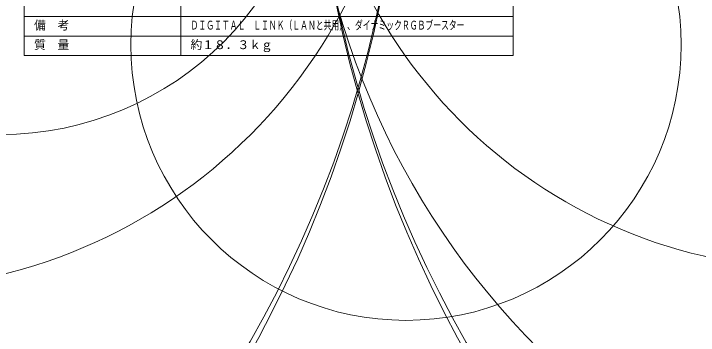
# Model space of a CAD drawing. Units: millimetres, scale not verified. Extents: x -582 to 628, y -290 to 327.
# Drawn here: x -65.2 to 109.8, y -127.9 to -45.8 of the extents above; entities that cross this region are included whole.
import ezdxf
from ezdxf.enums import TextEntityAlignment as Align

# ---------------------------------------------------------------- set-up
doc = ezdxf.new("R2010")
doc.units = ezdxf.units.MM
doc.header["$LTSCALE"] = 0.125
doc.layers.add('0-1_MOJI1', color=7, linetype='Continuous')
doc.layers.add('0-2_WAKU', color=1, linetype='Continuous', lineweight=18)
doc.layers.add('0-4_GAIKEI', color=1, linetype='Continuous', lineweight=18)
doc.styles.add('ＭＳ ゴシック', font='')
doc.styles.get('ＭＳ ゴシック').set_extended_font_data('MS Gothic')

msp = doc.modelspace()

# ---------------------------------------------------------------- linework, layer by layer
at = {"layer": '0-2_WAKU', "color": 4}
for p, q in [((-62.4907, -1.5022), (-62.4907, -56.5022)), ((-22.4907, -56.5022), (-22.4907, -1.5022)), ((62.5093, -56.5022), (62.5093, -1.5022)), ((-62.4907, -56.5022), (62.5093, -56.5022))]:
    msp.add_line(p, q, dxfattribs=at)
at = {"layer": '0-2_WAKU'}
for p, q in [((-62.4907, -46.5022), (62.5093, -46.5022)), ((-62.4907, -51.5022), (62.5093, -51.5022))]:
    msp.add_line(p, q, dxfattribs=at)
at = {"layer": '0-4_GAIKEI'}
for centre, radius in [((-273.7739, 18.5959), 308.4259), ((319.6229, 18.596), 308.584), ((-262.7336, 18.5961), 297.4007), ((308.9235, 18.5965), 297.8996), ((211.4987, 11.1526), 201.537), ((-99.7238, 18.3124), 134.3757), ((140.2858, 18.3154), 129.2616), ((-68.6243, 4.1799), 80.8031), ((35.0837, -53.7201), 70.3409)]:
    msp.add_circle(centre, radius, dxfattribs=at)

# ---------------------------------------------------------------- texts
at = {"layer": '0-1_MOJI1', "style": 'ＭＳ ゴシック'}
for s, p in [('備\u3000考\u3000', (-59.9907, -50.5022)), ('質\u3000量', (-59.9907, -55.5022)), ('約１８．３ｋｇ', (-19.9907, -55.5022))]:
    msp.add_text(s, height=2.199, dxfattribs=at).set_placement(p, align=Align.BOTTOM_LEFT)
at = {"layer": '0-1_MOJI1', "style": 'ＭＳ ゴシック', "width": 0.65}
msp.add_text('ＤＩＧＩＴＡＬ\u3000ＬＩＮＫ（ＬＡＮと共用）、ダイナミックＲＧＢブースター', height=2.199, dxfattribs=at).set_placement((-19.9907, -50.5022), align=Align.BOTTOM_LEFT)

doc.saveas('drawing.dxf')
